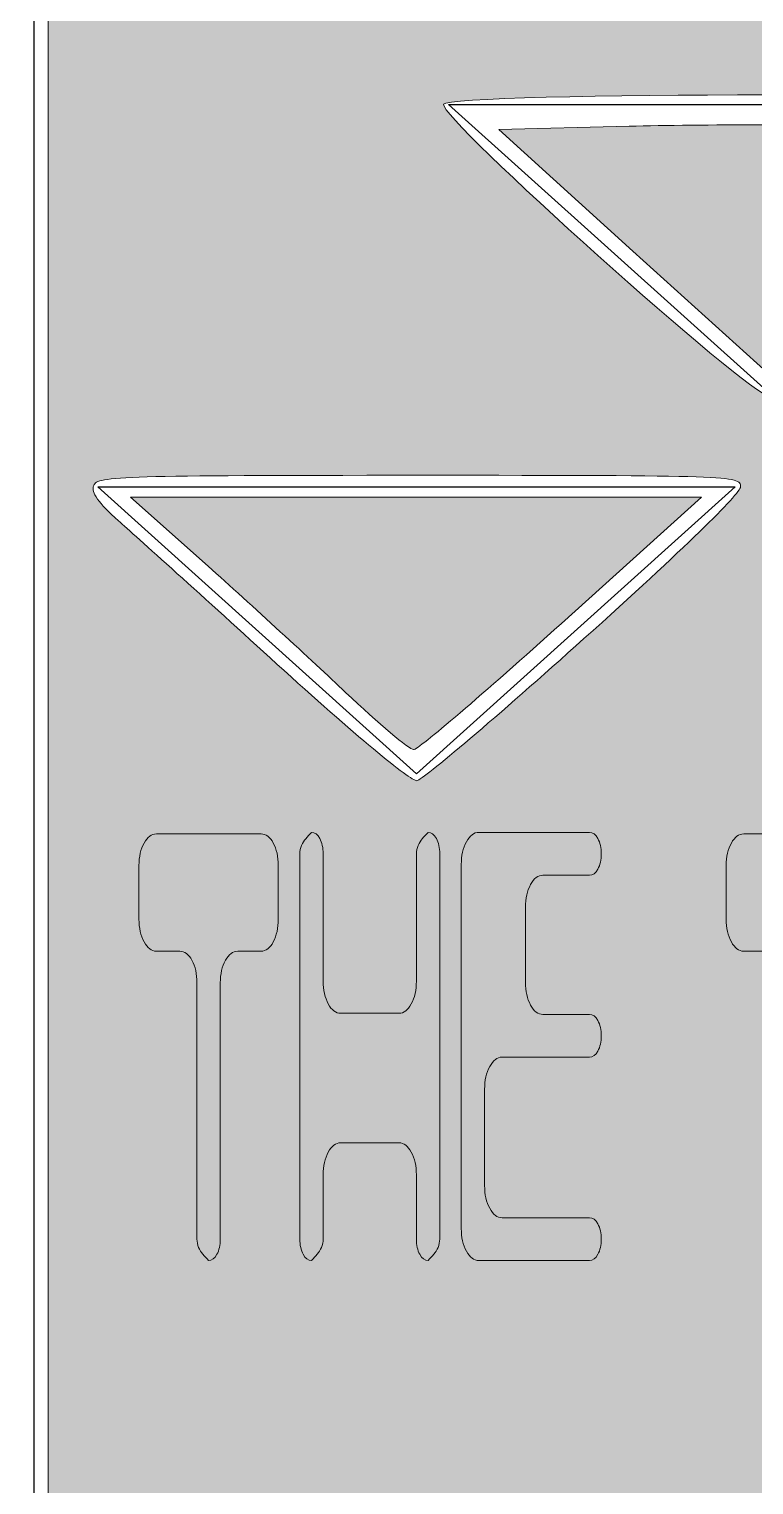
# Model space of a CAD drawing. Header units: millimetres. Extents: x 69 to 133, y 42 to 159.
# Drawn here: x 92.1 to 103.2, y 64.22 to 86.5 of the extents above; entities that cross this region are included whole.
import ezdxf

# ---------------------------------------------------------------- set-up
doc = ezdxf.new("R2010")
doc.units = ezdxf.units.MM
doc.header["$MEASUREMENT"] = 0
doc.layers.add('svg1962', color=7, linetype='Continuous')

# ---------------------------------------------------------------- blocks, each defined once
blk = doc.blocks.new('block 5')
at = {"layer": 'svg1962', "true_color": 0xffffff}
h = blk.add_hatch(color=7, dxfattribs=at)
h.dxf.hatch_style = 2
edge = h.paths.add_edge_path()
edge.add_spline(control_points=[(98.361, 67.856), (98.343, 67.815), (98.322, 67.781), (98.298, 67.754), (98.271, 67.721), (98.242, 67.688), (98.209, 67.655), (98.158, 67.655), (98.116, 67.687), (98.082, 67.75), (98.047, 67.812), (98.03, 67.89), (98.03, 67.983), (98.03, 67.983), (98.03, 68.966), (98.03, 68.966), (98.03, 69.102), (98.004, 69.218), (97.952, 69.314), (97.9, 69.409), (97.837, 69.457), (97.763, 69.457), (97.763, 69.457), (96.87, 69.457), (96.87, 69.457), (96.796, 69.457), (96.733, 69.409), (96.681, 69.314), (96.629, 69.218), (96.603, 69.102), (96.603, 68.966), (96.603, 68.966), (96.603, 67.983), (96.603, 67.983), (96.603, 67.939), (96.594, 67.897), (96.576, 67.856), (96.558, 67.815), (96.537, 67.781), (96.513, 67.754), (96.487, 67.721), (96.457, 67.688), (96.424, 67.655), (96.373, 67.655), (96.331, 67.687), (96.297, 67.75), (96.263, 67.812), (96.246, 67.89), (96.246, 67.983), (96.246, 67.983), (96.246, 73.88), (96.246, 73.88), (96.246, 73.924), (96.255, 73.967), (96.272, 74.007), (96.29, 74.048), (96.311, 74.082), (96.335, 74.11), (96.362, 74.142), (96.391, 74.175), (96.424, 74.208), (96.475, 74.208), (96.517, 74.177), (96.551, 74.114), (96.585, 74.051), (96.603, 73.973), (96.603, 73.88), (96.603, 73.88), (96.603, 71.931), (96.603, 71.931), (96.603, 71.794), (96.629, 71.678), (96.681, 71.583), (96.733, 71.487), (96.796, 71.439), (96.87, 71.439), (96.87, 71.439), (97.763, 71.439), (97.763, 71.439), (97.837, 71.439), (97.9, 71.487), (97.952, 71.583), (98.004, 71.678), (98.03, 71.794), (98.03, 71.931), (98.03, 71.931), (98.03, 73.88), (98.03, 73.88), (98.03, 73.924), (98.039, 73.967), (98.057, 74.007), (98.075, 74.048), (98.096, 74.082), (98.12, 74.11), (98.146, 74.142), (98.176, 74.175), (98.209, 74.208), (98.259, 74.208), (98.302, 74.177), (98.336, 74.114), (98.37, 74.051), (98.387, 73.973), (98.387, 73.88), (98.387, 73.88), (98.387, 67.983), (98.387, 67.983), (98.387, 67.939), (98.378, 67.897), (98.361, 67.856)], knot_values=[0, 0, 0, 0, 1, 1, 1, 2, 2, 2, 3, 3, 3, 4, 4, 4, 5, 5, 5, 6, 6, 6, 7, 7, 7, 8, 8, 8, 9, 9, 9, 10, 10, 10, 11, 11, 11, 12, 12, 12, 13, 13, 13, 14, 14, 14, 15, 15, 15, 16, 16, 16, 17, 17, 17, 18, 18, 18, 19, 19, 19, 20, 20, 20, 21, 21, 21, 22, 22, 22, 23, 23, 23, 24, 24, 24, 25, 25, 25, 26, 26, 26, 27, 27, 27, 28, 28, 28, 29, 29, 29, 30, 30, 30, 31, 31, 31, 32, 32, 32, 33, 33, 33, 34, 34, 34, 35, 35, 35, 36, 36, 36, 36], degree=3, periodic=1)
h = blk.add_hatch(color=7, dxfattribs=at)
h.dxf.hatch_style = 2
edge = h.paths.add_edge_path()
edge.add_spline(control_points=[(100.859, 67.983), (100.859, 67.89), (100.842, 67.812), (100.808, 67.75), (100.774, 67.687), (100.731, 67.655), (100.681, 67.655), (100.681, 67.655), (98.985, 67.655), (98.985, 67.655), (98.911, 67.655), (98.847, 67.703), (98.795, 67.798), (98.743, 67.894), (98.717, 68.01), (98.717, 68.146), (98.717, 68.146), (98.717, 73.716), (98.717, 73.716), (98.717, 73.853), (98.743, 73.969), (98.795, 74.064), (98.847, 74.16), (98.911, 74.208), (98.985, 74.208), (98.985, 74.208), (100.681, 74.208), (100.681, 74.208), (100.731, 74.208), (100.774, 74.177), (100.808, 74.114), (100.842, 74.051), (100.859, 73.973), (100.859, 73.88), (100.859, 73.787), (100.842, 73.71), (100.808, 73.647), (100.774, 73.584), (100.731, 73.552), (100.681, 73.552), (100.681, 73.552), (99.967, 73.552), (99.967, 73.552), (99.892, 73.552), (99.829, 73.505), (99.777, 73.409), (99.725, 73.314), (99.699, 73.198), (99.699, 73.061), (99.699, 73.061), (99.699, 71.915), (99.699, 71.915), (99.699, 71.778), (99.725, 71.662), (99.777, 71.566), (99.829, 71.471), (99.892, 71.423), (99.967, 71.423), (99.967, 71.423), (100.681, 71.423), (100.681, 71.423), (100.731, 71.423), (100.774, 71.392), (100.808, 71.329), (100.842, 71.266), (100.859, 71.188), (100.859, 71.095), (100.859, 71.002), (100.842, 70.925), (100.808, 70.862), (100.774, 70.799), (100.731, 70.768), (100.681, 70.768), (100.681, 70.768), (99.342, 70.768), (99.342, 70.768), (99.267, 70.768), (99.204, 70.72), (99.152, 70.624), (99.1, 70.529), (99.074, 70.413), (99.074, 70.276), (99.074, 70.276), (99.074, 68.802), (99.074, 68.802), (99.074, 68.665), (99.1, 68.55), (99.152, 68.454), (99.204, 68.358), (99.267, 68.31), (99.342, 68.31), (99.342, 68.31), (100.681, 68.31), (100.681, 68.31), (100.731, 68.31), (100.774, 68.279), (100.808, 68.216), (100.842, 68.153), (100.859, 68.075), (100.859, 67.983)], knot_values=[0, 0, 0, 0, 1, 1, 1, 2, 2, 2, 3, 3, 3, 4, 4, 4, 5, 5, 5, 6, 6, 6, 7, 7, 7, 8, 8, 8, 9, 9, 9, 10, 10, 10, 11, 11, 11, 12, 12, 12, 13, 13, 13, 14, 14, 14, 15, 15, 15, 16, 16, 16, 17, 17, 17, 18, 18, 18, 19, 19, 19, 20, 20, 20, 21, 21, 21, 22, 22, 22, 23, 23, 23, 24, 24, 24, 25, 25, 25, 26, 26, 26, 27, 27, 27, 28, 28, 28, 29, 29, 29, 30, 30, 30, 31, 31, 31, 32, 32, 32, 33, 33, 33, 33], degree=3, periodic=1)
h = blk.add_hatch(color=7, dxfattribs=at)
h.dxf.hatch_style = 2
edge = h.paths.add_edge_path()
edge.add_spline(control_points=[(95.84, 72.533), (95.789, 72.437), (95.727, 72.389), (95.652, 72.389), (95.652, 72.389), (95.295, 72.389), (95.295, 72.389), (95.221, 72.389), (95.158, 72.343), (95.106, 72.25), (95.054, 72.157), (95.028, 72.043), (95.028, 71.906), (95.028, 71.906), (95.028, 67.983), (95.028, 67.983), (95.028, 67.89), (95.01, 67.812), (94.976, 67.75), (94.942, 67.687), (94.9, 67.655), (94.849, 67.655), (94.816, 67.688), (94.787, 67.721), (94.76, 67.754), (94.736, 67.781), (94.715, 67.815), (94.697, 67.856), (94.679, 67.897), (94.671, 67.939), (94.671, 67.983), (94.671, 67.983), (94.671, 71.906), (94.671, 71.906), (94.671, 72.043), (94.645, 72.157), (94.595, 72.25), (94.544, 72.343), (94.482, 72.389), (94.407, 72.389), (94.407, 72.389), (94.05, 72.389), (94.05, 72.389), (93.976, 72.389), (93.913, 72.437), (93.861, 72.533), (93.809, 72.629), (93.783, 72.744), (93.783, 72.881), (93.783, 72.881), (93.783, 73.7), (93.783, 73.7), (93.783, 73.836), (93.809, 73.951), (93.861, 74.044), (93.913, 74.137), (93.976, 74.184), (94.05, 74.184), (94.05, 74.184), (95.652, 74.184), (95.652, 74.184), (95.727, 74.184), (95.789, 74.137), (95.84, 74.044), (95.89, 73.951), (95.915, 73.836), (95.915, 73.7), (95.915, 73.7), (95.915, 72.881), (95.915, 72.881), (95.915, 72.744), (95.89, 72.629), (95.84, 72.533)], knot_values=[0, 0, 0, 0, 1, 1, 1, 2, 2, 2, 3, 3, 3, 4, 4, 4, 5, 5, 5, 6, 6, 6, 7, 7, 7, 8, 8, 8, 9, 9, 9, 10, 10, 10, 11, 11, 11, 12, 12, 12, 13, 13, 13, 14, 14, 14, 15, 15, 15, 16, 16, 16, 17, 17, 17, 18, 18, 18, 19, 19, 19, 20, 20, 20, 21, 21, 21, 22, 22, 22, 23, 23, 23, 24, 24, 24, 24], degree=3, periodic=1)
h = blk.add_hatch(color=7, dxfattribs=at)
h.dxf.hatch_style = 2
edge = h.paths.add_edge_path()
edge.add_spline(control_points=[(104.83, 72.533), (104.779, 72.437), (104.717, 72.389), (104.643, 72.389), (104.643, 72.389), (104.286, 72.389), (104.286, 72.389), (104.211, 72.389), (104.148, 72.343), (104.096, 72.25), (104.044, 72.157), (104.018, 72.043), (104.018, 71.906), (104.018, 71.906), (104.018, 67.983), (104.018, 67.983), (104.018, 67.89), (104.001, 67.812), (103.967, 67.75), (103.932, 67.687), (103.89, 67.655), (103.839, 67.655), (103.807, 67.688), (103.777, 67.721), (103.75, 67.754), (103.726, 67.781), (103.706, 67.815), (103.688, 67.856), (103.67, 67.897), (103.661, 67.939), (103.661, 67.983), (103.661, 67.983), (103.661, 71.906), (103.661, 71.906), (103.661, 72.043), (103.636, 72.157), (103.585, 72.25), (103.534, 72.343), (103.472, 72.389), (103.398, 72.389), (103.398, 72.389), (103.041, 72.389), (103.041, 72.389), (102.966, 72.389), (102.903, 72.437), (102.851, 72.533), (102.799, 72.629), (102.773, 72.744), (102.773, 72.881), (102.773, 72.881), (102.773, 73.7), (102.773, 73.7), (102.773, 73.836), (102.799, 73.951), (102.851, 74.044), (102.903, 74.137), (102.966, 74.184), (103.041, 74.184), (103.041, 74.184), (104.643, 74.184), (104.643, 74.184), (104.717, 74.184), (104.779, 74.137), (104.83, 74.044), (104.88, 73.951), (104.906, 73.836), (104.906, 73.7), (104.906, 73.7), (104.906, 72.881), (104.906, 72.881), (104.906, 72.744), (104.88, 72.629), (104.83, 72.533)], knot_values=[0, 0, 0, 0, 1, 1, 1, 2, 2, 2, 3, 3, 3, 4, 4, 4, 5, 5, 5, 6, 6, 6, 7, 7, 7, 8, 8, 8, 9, 9, 9, 10, 10, 10, 11, 11, 11, 12, 12, 12, 13, 13, 13, 14, 14, 14, 15, 15, 15, 16, 16, 16, 17, 17, 17, 18, 18, 18, 19, 19, 19, 20, 20, 20, 21, 21, 21, 22, 22, 22, 23, 23, 23, 24, 24, 24, 24], degree=3, periodic=1)
at = {"layer": 'svg1962', "lineweight": 0}
for points, knots in [([(98.361, 67.856), (98.343, 67.815), (98.322, 67.781), (98.298, 67.754), (98.271, 67.721), (98.242, 67.688), (98.209, 67.655), (98.158, 67.655), (98.116, 67.687), (98.082, 67.75), (98.047, 67.812), (98.03, 67.89), (98.03, 67.983), (98.03, 67.983), (98.03, 68.966), (98.03, 68.966), (98.03, 69.102), (98.004, 69.218), (97.952, 69.314), (97.9, 69.409), (97.837, 69.457), (97.763, 69.457), (97.763, 69.457), (96.87, 69.457), (96.87, 69.457), (96.796, 69.457), (96.733, 69.409), (96.681, 69.314), (96.629, 69.218), (96.603, 69.102), (96.603, 68.966), (96.603, 68.966), (96.603, 67.983), (96.603, 67.983), (96.603, 67.939), (96.594, 67.897), (96.576, 67.856), (96.558, 67.815), (96.537, 67.781), (96.513, 67.754), (96.487, 67.721), (96.457, 67.688), (96.424, 67.655), (96.373, 67.655), (96.331, 67.687), (96.297, 67.75), (96.263, 67.812), (96.246, 67.89), (96.246, 67.983), (96.246, 67.983), (96.246, 73.88), (96.246, 73.88), (96.246, 73.924), (96.255, 73.967), (96.272, 74.007), (96.29, 74.048), (96.311, 74.082), (96.335, 74.11), (96.362, 74.142), (96.391, 74.175), (96.424, 74.208), (96.475, 74.208), (96.517, 74.177), (96.551, 74.114), (96.585, 74.051), (96.603, 73.973), (96.603, 73.88), (96.603, 73.88), (96.603, 71.931), (96.603, 71.931), (96.603, 71.794), (96.629, 71.678), (96.681, 71.583), (96.733, 71.487), (96.796, 71.439), (96.87, 71.439), (96.87, 71.439), (97.763, 71.439), (97.763, 71.439), (97.837, 71.439), (97.9, 71.487), (97.952, 71.583), (98.004, 71.678), (98.03, 71.794), (98.03, 71.931), (98.03, 71.931), (98.03, 73.88), (98.03, 73.88), (98.03, 73.924), (98.039, 73.967), (98.057, 74.007), (98.075, 74.048), (98.096, 74.082), (98.12, 74.11), (98.146, 74.142), (98.176, 74.175), (98.209, 74.208), (98.259, 74.208), (98.302, 74.177), (98.336, 74.114), (98.37, 74.051), (98.387, 73.973), (98.387, 73.88), (98.387, 73.88), (98.387, 67.983), (98.387, 67.983), (98.387, 67.939), (98.378, 67.897), (98.361, 67.856)], [0, 0, 0, 0, 1, 1, 1, 2, 2, 2, 3, 3, 3, 4, 4, 4, 5, 5, 5, 6, 6, 6, 7, 7, 7, 8, 8, 8, 9, 9, 9, 10, 10, 10, 11, 11, 11, 12, 12, 12, 13, 13, 13, 14, 14, 14, 15, 15, 15, 16, 16, 16, 17, 17, 17, 18, 18, 18, 19, 19, 19, 20, 20, 20, 21, 21, 21, 22, 22, 22, 23, 23, 23, 24, 24, 24, 25, 25, 25, 26, 26, 26, 27, 27, 27, 28, 28, 28, 29, 29, 29, 30, 30, 30, 31, 31, 31, 32, 32, 32, 33, 33, 33, 34, 34, 34, 35, 35, 35, 36, 36, 36, 36]), ([(100.859, 67.983), (100.859, 67.89), (100.842, 67.812), (100.808, 67.75), (100.774, 67.687), (100.731, 67.655), (100.681, 67.655), (100.681, 67.655), (98.985, 67.655), (98.985, 67.655), (98.911, 67.655), (98.847, 67.703), (98.795, 67.798), (98.743, 67.894), (98.717, 68.01), (98.717, 68.146), (98.717, 68.146), (98.717, 73.716), (98.717, 73.716), (98.717, 73.853), (98.743, 73.969), (98.795, 74.064), (98.847, 74.16), (98.911, 74.208), (98.985, 74.208), (98.985, 74.208), (100.681, 74.208), (100.681, 74.208), (100.731, 74.208), (100.774, 74.177), (100.808, 74.114), (100.842, 74.051), (100.859, 73.973), (100.859, 73.88), (100.859, 73.787), (100.842, 73.71), (100.808, 73.647), (100.774, 73.584), (100.731, 73.552), (100.681, 73.552), (100.681, 73.552), (99.967, 73.552), (99.967, 73.552), (99.892, 73.552), (99.829, 73.505), (99.777, 73.409), (99.725, 73.314), (99.699, 73.198), (99.699, 73.061), (99.699, 73.061), (99.699, 71.915), (99.699, 71.915), (99.699, 71.778), (99.725, 71.662), (99.777, 71.566), (99.829, 71.471), (99.892, 71.423), (99.967, 71.423), (99.967, 71.423), (100.681, 71.423), (100.681, 71.423), (100.731, 71.423), (100.774, 71.392), (100.808, 71.329), (100.842, 71.266), (100.859, 71.188), (100.859, 71.095), (100.859, 71.002), (100.842, 70.925), (100.808, 70.862), (100.774, 70.799), (100.731, 70.768), (100.681, 70.768), (100.681, 70.768), (99.342, 70.768), (99.342, 70.768), (99.267, 70.768), (99.204, 70.72), (99.152, 70.624), (99.1, 70.529), (99.074, 70.413), (99.074, 70.276), (99.074, 70.276), (99.074, 68.802), (99.074, 68.802), (99.074, 68.665), (99.1, 68.55), (99.152, 68.454), (99.204, 68.358), (99.267, 68.31), (99.342, 68.31), (99.342, 68.31), (100.681, 68.31), (100.681, 68.31), (100.731, 68.31), (100.774, 68.279), (100.808, 68.216), (100.842, 68.153), (100.859, 68.075), (100.859, 67.983)], [0, 0, 0, 0, 1, 1, 1, 2, 2, 2, 3, 3, 3, 4, 4, 4, 5, 5, 5, 6, 6, 6, 7, 7, 7, 8, 8, 8, 9, 9, 9, 10, 10, 10, 11, 11, 11, 12, 12, 12, 13, 13, 13, 14, 14, 14, 15, 15, 15, 16, 16, 16, 17, 17, 17, 18, 18, 18, 19, 19, 19, 20, 20, 20, 21, 21, 21, 22, 22, 22, 23, 23, 23, 24, 24, 24, 25, 25, 25, 26, 26, 26, 27, 27, 27, 28, 28, 28, 29, 29, 29, 30, 30, 30, 31, 31, 31, 32, 32, 32, 33, 33, 33, 33]), ([(95.84, 72.533), (95.789, 72.437), (95.727, 72.389), (95.652, 72.389), (95.652, 72.389), (95.295, 72.389), (95.295, 72.389), (95.221, 72.389), (95.158, 72.343), (95.106, 72.25), (95.054, 72.157), (95.028, 72.043), (95.028, 71.906), (95.028, 71.906), (95.028, 67.983), (95.028, 67.983), (95.028, 67.89), (95.01, 67.812), (94.976, 67.75), (94.942, 67.687), (94.9, 67.655), (94.849, 67.655), (94.816, 67.688), (94.787, 67.721), (94.76, 67.754), (94.736, 67.781), (94.715, 67.815), (94.697, 67.856), (94.679, 67.897), (94.671, 67.939), (94.671, 67.983), (94.671, 67.983), (94.671, 71.906), (94.671, 71.906), (94.671, 72.043), (94.645, 72.157), (94.595, 72.25), (94.544, 72.343), (94.482, 72.389), (94.407, 72.389), (94.407, 72.389), (94.05, 72.389), (94.05, 72.389), (93.976, 72.389), (93.913, 72.437), (93.861, 72.533), (93.809, 72.629), (93.783, 72.744), (93.783, 72.881), (93.783, 72.881), (93.783, 73.7), (93.783, 73.7), (93.783, 73.836), (93.809, 73.951), (93.861, 74.044), (93.913, 74.137), (93.976, 74.184), (94.05, 74.184), (94.05, 74.184), (95.652, 74.184), (95.652, 74.184), (95.727, 74.184), (95.789, 74.137), (95.84, 74.044), (95.89, 73.951), (95.915, 73.836), (95.915, 73.7), (95.915, 73.7), (95.915, 72.881), (95.915, 72.881), (95.915, 72.744), (95.89, 72.629), (95.84, 72.533)], [0, 0, 0, 0, 1, 1, 1, 2, 2, 2, 3, 3, 3, 4, 4, 4, 5, 5, 5, 6, 6, 6, 7, 7, 7, 8, 8, 8, 9, 9, 9, 10, 10, 10, 11, 11, 11, 12, 12, 12, 13, 13, 13, 14, 14, 14, 15, 15, 15, 16, 16, 16, 17, 17, 17, 18, 18, 18, 19, 19, 19, 20, 20, 20, 21, 21, 21, 22, 22, 22, 23, 23, 23, 24, 24, 24, 24]), ([(104.83, 72.533), (104.779, 72.437), (104.717, 72.389), (104.643, 72.389), (104.643, 72.389), (104.286, 72.389), (104.286, 72.389), (104.211, 72.389), (104.148, 72.343), (104.096, 72.25), (104.044, 72.157), (104.018, 72.043), (104.018, 71.906), (104.018, 71.906), (104.018, 67.983), (104.018, 67.983), (104.018, 67.89), (104.001, 67.812), (103.967, 67.75), (103.932, 67.687), (103.89, 67.655), (103.839, 67.655), (103.807, 67.688), (103.777, 67.721), (103.75, 67.754), (103.726, 67.781), (103.706, 67.815), (103.688, 67.856), (103.67, 67.897), (103.661, 67.939), (103.661, 67.983), (103.661, 67.983), (103.661, 71.906), (103.661, 71.906), (103.661, 72.043), (103.636, 72.157), (103.585, 72.25), (103.534, 72.343), (103.472, 72.389), (103.398, 72.389), (103.398, 72.389), (103.041, 72.389), (103.041, 72.389), (102.966, 72.389), (102.903, 72.437), (102.851, 72.533), (102.799, 72.629), (102.773, 72.744), (102.773, 72.881), (102.773, 72.881), (102.773, 73.7), (102.773, 73.7), (102.773, 73.836), (102.799, 73.951), (102.851, 74.044), (102.903, 74.137), (102.966, 74.184), (103.041, 74.184), (103.041, 74.184), (104.643, 74.184), (104.643, 74.184), (104.717, 74.184), (104.779, 74.137), (104.83, 74.044), (104.88, 73.951), (104.906, 73.836), (104.906, 73.7), (104.906, 73.7), (104.906, 72.881), (104.906, 72.881), (104.906, 72.744), (104.88, 72.629), (104.83, 72.533)], [0, 0, 0, 0, 1, 1, 1, 2, 2, 2, 3, 3, 3, 4, 4, 4, 5, 5, 5, 6, 6, 6, 7, 7, 7, 8, 8, 8, 9, 9, 9, 10, 10, 10, 11, 11, 11, 12, 12, 12, 13, 13, 13, 14, 14, 14, 15, 15, 15, 16, 16, 16, 17, 17, 17, 18, 18, 18, 19, 19, 19, 20, 20, 20, 21, 21, 21, 22, 22, 22, 23, 23, 23, 24, 24, 24, 24])]:
    blk.add_open_spline(points, degree=3, knots=knots, dxfattribs=at)
blk = doc.blocks.new('block 6')
at = {"layer": 'svg1962', "color": 178, "lineweight": 5, "true_color": 0x000000}
for points, knots in [([(98.361, 67.856), (98.343, 67.815), (98.322, 67.781), (98.298, 67.754), (98.271, 67.721), (98.242, 67.688), (98.209, 67.655), (98.158, 67.655), (98.116, 67.687), (98.082, 67.75), (98.047, 67.812), (98.03, 67.89), (98.03, 67.983), (98.03, 67.983), (98.03, 68.966), (98.03, 68.966), (98.03, 69.102), (98.004, 69.218), (97.952, 69.314), (97.9, 69.409), (97.837, 69.457), (97.763, 69.457), (97.763, 69.457), (96.87, 69.457), (96.87, 69.457), (96.796, 69.457), (96.733, 69.409), (96.681, 69.314), (96.629, 69.218), (96.603, 69.102), (96.603, 68.966), (96.603, 68.966), (96.603, 67.983), (96.603, 67.983), (96.603, 67.939), (96.594, 67.897), (96.576, 67.856), (96.558, 67.815), (96.537, 67.781), (96.513, 67.754), (96.487, 67.721), (96.457, 67.688), (96.424, 67.655), (96.373, 67.655), (96.331, 67.687), (96.297, 67.75), (96.263, 67.812), (96.246, 67.89), (96.246, 67.983), (96.246, 67.983), (96.246, 73.88), (96.246, 73.88), (96.246, 73.924), (96.255, 73.967), (96.272, 74.007), (96.29, 74.048), (96.311, 74.082), (96.335, 74.11), (96.362, 74.142), (96.391, 74.175), (96.424, 74.208), (96.475, 74.208), (96.517, 74.177), (96.551, 74.114), (96.585, 74.051), (96.603, 73.973), (96.603, 73.88), (96.603, 73.88), (96.603, 71.931), (96.603, 71.931), (96.603, 71.794), (96.629, 71.678), (96.681, 71.583), (96.733, 71.487), (96.796, 71.439), (96.87, 71.439), (96.87, 71.439), (97.763, 71.439), (97.763, 71.439), (97.837, 71.439), (97.9, 71.487), (97.952, 71.583), (98.004, 71.678), (98.03, 71.794), (98.03, 71.931), (98.03, 71.931), (98.03, 73.88), (98.03, 73.88), (98.03, 73.924), (98.039, 73.967), (98.057, 74.007), (98.075, 74.048), (98.096, 74.082), (98.12, 74.11), (98.146, 74.142), (98.176, 74.175), (98.209, 74.208), (98.259, 74.208), (98.302, 74.177), (98.336, 74.114), (98.37, 74.051), (98.387, 73.973), (98.387, 73.88), (98.387, 73.88), (98.387, 67.983), (98.387, 67.983), (98.387, 67.939), (98.378, 67.897), (98.361, 67.856)], [0, 0, 0, 0, 1, 1, 1, 2, 2, 2, 3, 3, 3, 4, 4, 4, 5, 5, 5, 6, 6, 6, 7, 7, 7, 8, 8, 8, 9, 9, 9, 10, 10, 10, 11, 11, 11, 12, 12, 12, 13, 13, 13, 14, 14, 14, 15, 15, 15, 16, 16, 16, 17, 17, 17, 18, 18, 18, 19, 19, 19, 20, 20, 20, 21, 21, 21, 22, 22, 22, 23, 23, 23, 24, 24, 24, 25, 25, 25, 26, 26, 26, 27, 27, 27, 28, 28, 28, 29, 29, 29, 30, 30, 30, 31, 31, 31, 32, 32, 32, 33, 33, 33, 34, 34, 34, 35, 35, 35, 36, 36, 36, 36]), ([(100.859, 67.983), (100.859, 67.89), (100.842, 67.812), (100.808, 67.75), (100.774, 67.687), (100.731, 67.655), (100.681, 67.655), (100.681, 67.655), (98.985, 67.655), (98.985, 67.655), (98.911, 67.655), (98.847, 67.703), (98.795, 67.798), (98.743, 67.894), (98.717, 68.01), (98.717, 68.146), (98.717, 68.146), (98.717, 73.716), (98.717, 73.716), (98.717, 73.853), (98.743, 73.969), (98.795, 74.064), (98.847, 74.16), (98.911, 74.208), (98.985, 74.208), (98.985, 74.208), (100.681, 74.208), (100.681, 74.208), (100.731, 74.208), (100.774, 74.177), (100.808, 74.114), (100.842, 74.051), (100.859, 73.973), (100.859, 73.88), (100.859, 73.787), (100.842, 73.71), (100.808, 73.647), (100.774, 73.584), (100.731, 73.552), (100.681, 73.552), (100.681, 73.552), (99.967, 73.552), (99.967, 73.552), (99.892, 73.552), (99.829, 73.505), (99.777, 73.409), (99.725, 73.314), (99.699, 73.198), (99.699, 73.061), (99.699, 73.061), (99.699, 71.915), (99.699, 71.915), (99.699, 71.778), (99.725, 71.662), (99.777, 71.566), (99.829, 71.471), (99.892, 71.423), (99.967, 71.423), (99.967, 71.423), (100.681, 71.423), (100.681, 71.423), (100.731, 71.423), (100.774, 71.392), (100.808, 71.329), (100.842, 71.266), (100.859, 71.188), (100.859, 71.095), (100.859, 71.002), (100.842, 70.925), (100.808, 70.862), (100.774, 70.799), (100.731, 70.768), (100.681, 70.768), (100.681, 70.768), (99.342, 70.768), (99.342, 70.768), (99.267, 70.768), (99.204, 70.72), (99.152, 70.624), (99.1, 70.529), (99.074, 70.413), (99.074, 70.276), (99.074, 70.276), (99.074, 68.802), (99.074, 68.802), (99.074, 68.665), (99.1, 68.55), (99.152, 68.454), (99.204, 68.358), (99.267, 68.31), (99.342, 68.31), (99.342, 68.31), (100.681, 68.31), (100.681, 68.31), (100.731, 68.31), (100.774, 68.279), (100.808, 68.216), (100.842, 68.153), (100.859, 68.075), (100.859, 67.983)], [0, 0, 0, 0, 1, 1, 1, 2, 2, 2, 3, 3, 3, 4, 4, 4, 5, 5, 5, 6, 6, 6, 7, 7, 7, 8, 8, 8, 9, 9, 9, 10, 10, 10, 11, 11, 11, 12, 12, 12, 13, 13, 13, 14, 14, 14, 15, 15, 15, 16, 16, 16, 17, 17, 17, 18, 18, 18, 19, 19, 19, 20, 20, 20, 21, 21, 21, 22, 22, 22, 23, 23, 23, 24, 24, 24, 25, 25, 25, 26, 26, 26, 27, 27, 27, 28, 28, 28, 29, 29, 29, 30, 30, 30, 31, 31, 31, 32, 32, 32, 33, 33, 33, 33]), ([(95.84, 72.533), (95.789, 72.437), (95.727, 72.389), (95.652, 72.389), (95.652, 72.389), (95.295, 72.389), (95.295, 72.389), (95.221, 72.389), (95.158, 72.343), (95.106, 72.25), (95.054, 72.157), (95.028, 72.043), (95.028, 71.906), (95.028, 71.906), (95.028, 67.983), (95.028, 67.983), (95.028, 67.89), (95.01, 67.812), (94.976, 67.75), (94.942, 67.687), (94.9, 67.655), (94.849, 67.655), (94.816, 67.688), (94.787, 67.721), (94.76, 67.754), (94.736, 67.781), (94.715, 67.815), (94.697, 67.856), (94.679, 67.897), (94.671, 67.939), (94.671, 67.983), (94.671, 67.983), (94.671, 71.906), (94.671, 71.906), (94.671, 72.043), (94.645, 72.157), (94.595, 72.25), (94.544, 72.343), (94.482, 72.389), (94.407, 72.389), (94.407, 72.389), (94.05, 72.389), (94.05, 72.389), (93.976, 72.389), (93.913, 72.437), (93.861, 72.533), (93.809, 72.629), (93.783, 72.744), (93.783, 72.881), (93.783, 72.881), (93.783, 73.7), (93.783, 73.7), (93.783, 73.836), (93.809, 73.951), (93.861, 74.044), (93.913, 74.137), (93.976, 74.184), (94.05, 74.184), (94.05, 74.184), (95.652, 74.184), (95.652, 74.184), (95.727, 74.184), (95.789, 74.137), (95.84, 74.044), (95.89, 73.951), (95.915, 73.836), (95.915, 73.7), (95.915, 73.7), (95.915, 72.881), (95.915, 72.881), (95.915, 72.744), (95.89, 72.629), (95.84, 72.533)], [0, 0, 0, 0, 1, 1, 1, 2, 2, 2, 3, 3, 3, 4, 4, 4, 5, 5, 5, 6, 6, 6, 7, 7, 7, 8, 8, 8, 9, 9, 9, 10, 10, 10, 11, 11, 11, 12, 12, 12, 13, 13, 13, 14, 14, 14, 15, 15, 15, 16, 16, 16, 17, 17, 17, 18, 18, 18, 19, 19, 19, 20, 20, 20, 21, 21, 21, 22, 22, 22, 23, 23, 23, 24, 24, 24, 24]), ([(104.83, 72.533), (104.779, 72.437), (104.717, 72.389), (104.643, 72.389), (104.643, 72.389), (104.286, 72.389), (104.286, 72.389), (104.211, 72.389), (104.148, 72.343), (104.096, 72.25), (104.044, 72.157), (104.018, 72.043), (104.018, 71.906), (104.018, 71.906), (104.018, 67.983), (104.018, 67.983), (104.018, 67.89), (104.001, 67.812), (103.967, 67.75), (103.932, 67.687), (103.89, 67.655), (103.839, 67.655), (103.807, 67.688), (103.777, 67.721), (103.75, 67.754), (103.726, 67.781), (103.706, 67.815), (103.688, 67.856), (103.67, 67.897), (103.661, 67.939), (103.661, 67.983), (103.661, 67.983), (103.661, 71.906), (103.661, 71.906), (103.661, 72.043), (103.636, 72.157), (103.585, 72.25), (103.534, 72.343), (103.472, 72.389), (103.398, 72.389), (103.398, 72.389), (103.041, 72.389), (103.041, 72.389), (102.966, 72.389), (102.903, 72.437), (102.851, 72.533), (102.799, 72.629), (102.773, 72.744), (102.773, 72.881), (102.773, 72.881), (102.773, 73.7), (102.773, 73.7), (102.773, 73.836), (102.799, 73.951), (102.851, 74.044), (102.903, 74.137), (102.966, 74.184), (103.041, 74.184), (103.041, 74.184), (104.643, 74.184), (104.643, 74.184), (104.717, 74.184), (104.779, 74.137), (104.83, 74.044), (104.88, 73.951), (104.906, 73.836), (104.906, 73.7), (104.906, 73.7), (104.906, 72.881), (104.906, 72.881), (104.906, 72.744), (104.88, 72.629), (104.83, 72.533)], [0, 0, 0, 0, 1, 1, 1, 2, 2, 2, 3, 3, 3, 4, 4, 4, 5, 5, 5, 6, 6, 6, 7, 7, 7, 8, 8, 8, 9, 9, 9, 10, 10, 10, 11, 11, 11, 12, 12, 12, 13, 13, 13, 14, 14, 14, 15, 15, 15, 16, 16, 16, 17, 17, 17, 18, 18, 18, 19, 19, 19, 20, 20, 20, 21, 21, 21, 22, 22, 22, 23, 23, 23, 24, 24, 24, 24])]:
    blk.add_open_spline(points, degree=3, knots=knots, dxfattribs=at)
blk = doc.blocks.new('block 4')
at = {"layer": 'svg1962'}
for name in ['block 5', 'block 6']:
    blk.add_blockref(name, (0, 0), dxfattribs=at)
blk = doc.blocks.new('block 3')
at = {"layer": 'svg1962', "true_color": 0x1a1a1a}
h = blk.add_hatch(color=179, dxfattribs=at)
h.dxf.hatch_style = 2
edge = h.paths.add_edge_path()
edge.add_spline(control_points=[(87.511, 72.092), (87.511, 72.092), (87.516, 99.632), (87.516, 99.632), (87.516, 99.632), (88.52, 97.65), (88.52, 97.65), (88.52, 97.65), (89.524, 95.668), (89.524, 95.668), (89.524, 95.668), (89.529, 71.17), (89.529, 71.17), (89.529, 71.17), (89.534, 46.673), (89.534, 46.673), (89.534, 46.673), (109.215, 46.673), (109.215, 46.673), (109.215, 46.673), (128.896, 46.673), (128.896, 46.673), (128.896, 46.673), (128.896, 71.102), (128.896, 71.102), (128.896, 71.102), (128.896, 95.532), (128.896, 95.532), (128.896, 95.532), (129.532, 96.799), (129.532, 96.799), (129.882, 97.495), (130.359, 98.418), (130.591, 98.849), (130.591, 98.849), (131.013, 99.632), (131.013, 99.632), (131.013, 99.632), (131.015, 72.092), (131.015, 72.092), (131.015, 72.092), (131.017, 44.552), (131.017, 44.552), (131.017, 44.552), (109.261, 44.552), (109.261, 44.552), (109.261, 44.552), (87.506, 44.552), (87.506, 44.552), (87.506, 44.552), (87.511, 72.092), (87.511, 72.092)], knot_values=[0, 0, 0, 0, 1, 1, 1, 2, 2, 2, 3, 3, 3, 4, 4, 4, 5, 5, 5, 6, 6, 6, 7, 7, 7, 8, 8, 8, 9, 9, 9, 10, 10, 10, 11, 11, 11, 12, 12, 12, 13, 13, 13, 14, 14, 14, 15, 15, 15, 16, 16, 16, 17, 17, 17, 17], degree=3, periodic=1)
h = blk.add_hatch(color=179, dxfattribs=at)
h.dxf.hatch_style = 2
h.paths.add_polyline_path([(92.392, 69.949), (92.392, 92.949), (109.261, 92.949), (126.131, 92.949), (126.131, 69.949), (126.131, 46.949), (109.261, 46.949), (92.392, 46.949)])
edge = h.paths.add_edge_path()
edge.add_spline(control_points=[(106.49, 49.892), (107.811, 51.079), (108.892, 52.075), (108.891, 52.104), (108.884, 52.381), (108.724, 52.389), (103.862, 52.366), (99.059, 52.342), (98.982, 52.339), (98.964, 52.157), (98.94, 51.911), (103.666, 47.662), (103.917, 47.704), (104.011, 47.72), (105.168, 48.704), (106.49, 49.892)], knot_values=[0, 0, 0, 0, 1, 1, 1, 2, 2, 2, 3, 3, 3, 4, 4, 4, 5, 5, 5, 5], degree=3, periodic=1)
edge = h.paths.add_edge_path()
edge.add_spline(control_points=[(118.197, 49.892), (119.518, 51.079), (120.599, 52.075), (120.598, 52.104), (120.59, 52.381), (120.431, 52.389), (115.57, 52.366), (110.766, 52.342), (110.69, 52.339), (110.672, 52.157), (110.647, 51.911), (115.373, 47.662), (115.625, 47.704), (115.718, 47.72), (116.875, 48.704), (118.197, 49.892)], knot_values=[0, 0, 0, 0, 1, 1, 1, 2, 2, 2, 3, 3, 3, 4, 4, 4, 5, 5, 5, 5], degree=3, periodic=1)
edge = h.paths.add_edge_path()
edge.add_spline(control_points=[(101.095, 55.724), (102.769, 57.231), (103.522, 57.966), (103.486, 58.059), (103.441, 58.177), (102.772, 58.196), (98.522, 58.196), (94.272, 58.196), (93.603, 58.177), (93.557, 58.059), (93.499, 57.906), (98.295, 53.525), (98.522, 53.525), (98.594, 53.525), (99.752, 54.514), (101.095, 55.724), (101.095, 55.724), (101.095, 55.724), (101.095, 55.724)], knot_values=[0, 0, 0, 0, 1, 1, 1, 2, 2, 2, 3, 3, 3, 4, 4, 4, 5, 5, 5, 6, 6, 6, 6], degree=3, periodic=1)
edge = h.paths.add_edge_path()
edge.add_spline(control_points=[(112.295, 55.708), (113.727, 56.994), (114.7, 57.934), (114.7, 58.032), (114.7, 58.187), (114.431, 58.195), (109.768, 58.195), (106.551, 58.195), (104.832, 58.163), (104.823, 58.103), (104.815, 58.053), (104.805, 57.978), (104.8, 57.937), (104.783, 57.806), (109.615, 53.508), (109.755, 53.529), (109.83, 53.54), (110.973, 54.521), (112.296, 55.708), (112.296, 55.708), (112.295, 55.708), (112.295, 55.708)], knot_values=[0, 0, 0, 0, 1, 1, 1, 2, 2, 2, 3, 3, 3, 4, 4, 4, 5, 5, 5, 6, 6, 6, 7, 7, 7, 7], degree=3, periodic=1)
edge = h.paths.add_edge_path()
edge.add_spline(control_points=[(123.389, 55.582), (124.669, 56.73), (125.769, 57.719), (125.835, 57.778), (125.9, 57.838), (125.926, 57.956), (125.894, 58.042), (125.838, 58.185), (125.458, 58.195), (120.935, 58.173), (116.425, 58.151), (116.037, 58.137), (116.037, 57.995), (116.037, 57.828), (120.754, 53.508), (120.946, 53.499), (121.01, 53.496), (122.109, 54.434), (123.389, 55.582), (123.389, 55.582), (123.389, 55.582), (123.389, 55.582)], knot_values=[0, 0, 0, 0, 1, 1, 1, 2, 2, 2, 3, 3, 3, 4, 4, 4, 5, 5, 5, 6, 6, 6, 7, 7, 7, 7], degree=3, periodic=1)
edge = h.paths.add_edge_path()
edge.add_spline(control_points=[(100.595, 77.174), (102.109, 78.535), (102.993, 79.393), (102.993, 79.502), (102.993, 79.668), (102.819, 79.674), (98.071, 79.674), (93.554, 79.674), (93.144, 79.662), (93.09, 79.52), (93.048, 79.411), (93.159, 79.253), (93.471, 78.977), (93.714, 78.764), (94.804, 77.777), (95.895, 76.785), (97.071, 75.714), (97.942, 74.989), (98.037, 75), (98.125, 75.01), (99.276, 75.989), (100.595, 77.174), (100.595, 77.174), (100.595, 77.174), (100.595, 77.174)], knot_values=[0, 0, 0, 0, 1, 1, 1, 2, 2, 2, 3, 3, 3, 4, 4, 4, 5, 5, 5, 6, 6, 6, 7, 7, 7, 8, 8, 8, 8], degree=3, periodic=1)
edge = h.paths.add_edge_path()
edge.add_spline(control_points=[(111.643, 77.015), (112.893, 78.138), (113.991, 79.126), (114.081, 79.21), (114.18, 79.303), (114.222, 79.426), (114.187, 79.519), (114.132, 79.662), (113.737, 79.674), (109.261, 79.674), (104.792, 79.674), (104.39, 79.662), (104.336, 79.52), (104.264, 79.333), (104.025, 79.571), (106.818, 77.055), (108.086, 75.913), (109.178, 74.977), (109.246, 74.976), (109.314, 74.974), (110.392, 75.892), (111.643, 77.015), (111.643, 77.015), (111.643, 77.015), (111.643, 77.015)], knot_values=[0, 0, 0, 0, 1, 1, 1, 2, 2, 2, 3, 3, 3, 4, 4, 4, 5, 5, 5, 6, 6, 6, 7, 7, 7, 8, 8, 8, 8], degree=3, periodic=1)
edge = h.paths.add_edge_path()
edge.add_spline(control_points=[(123.063, 77.198), (124.37, 78.378), (125.435, 79.376), (125.43, 79.416), (125.425, 79.457), (125.415, 79.531), (125.407, 79.582), (125.398, 79.642), (123.682, 79.674), (120.471, 79.674), (116.178, 79.674), (115.543, 79.657), (115.496, 79.536), (115.421, 79.339), (120.269, 74.973), (120.512, 75.02), (120.608, 75.038), (121.756, 76.019), (123.063, 77.198), (123.063, 77.198), (123.063, 77.198), (123.063, 77.198)], knot_values=[0, 0, 0, 0, 1, 1, 1, 2, 2, 2, 3, 3, 3, 4, 4, 4, 5, 5, 5, 6, 6, 6, 7, 7, 7, 7], degree=3, periodic=1)
edge = h.paths.add_edge_path()
edge.add_spline(control_points=[(106.016, 83.075), (107.52, 84.427), (108.398, 85.279), (108.368, 85.357), (108.295, 85.546), (98.519, 85.542), (98.446, 85.353), (98.371, 85.158), (103.163, 80.862), (103.42, 80.894), (103.528, 80.908), (104.696, 81.889), (106.016, 83.076), (106.016, 83.076), (106.016, 83.075), (106.016, 83.075)], knot_values=[0, 0, 0, 0, 1, 1, 1, 2, 2, 2, 3, 3, 3, 4, 4, 4, 5, 5, 5, 5], degree=3, periodic=1)
edge = h.paths.add_edge_path()
edge.add_spline(control_points=[(117.723, 83.075), (119.227, 84.427), (120.105, 85.279), (120.075, 85.357), (120.002, 85.548), (110.226, 85.542), (110.152, 85.351), (110.077, 85.154), (114.867, 80.863), (115.127, 80.895), (115.235, 80.908), (116.404, 81.889), (117.723, 83.076), (117.723, 83.076), (117.723, 83.075), (117.723, 83.075)], knot_values=[0, 0, 0, 0, 1, 1, 1, 2, 2, 2, 3, 3, 3, 4, 4, 4, 5, 5, 5, 5], degree=3, periodic=1)
edge = h.paths.add_edge_path()
edge.add_spline(control_points=[(100.595, 88.881), (102.109, 90.242), (102.993, 91.1), (102.993, 91.209), (102.993, 91.376), (102.819, 91.382), (98.071, 91.382), (93.554, 91.382), (93.144, 91.369), (93.09, 91.227), (93.048, 91.118), (93.159, 90.96), (93.471, 90.685), (93.714, 90.471), (94.804, 89.485), (95.895, 88.493), (97.071, 87.422), (97.942, 86.696), (98.037, 86.708), (98.125, 86.718), (99.276, 87.696), (100.595, 88.881), (100.595, 88.881), (100.595, 88.881), (100.595, 88.881)], knot_values=[0, 0, 0, 0, 1, 1, 1, 2, 2, 2, 3, 3, 3, 4, 4, 4, 5, 5, 5, 6, 6, 6, 7, 7, 7, 8, 8, 8, 8], degree=3, periodic=1)
edge = h.paths.add_edge_path()
edge.add_spline(control_points=[(111.534, 88.622), (112.692, 89.664), (113.777, 90.639), (113.945, 90.788), (114.16, 90.979), (114.233, 91.107), (114.189, 91.22), (114.131, 91.371), (113.809, 91.382), (109.261, 91.382), (104.792, 91.382), (104.39, 91.369), (104.336, 91.227), (104.264, 91.041), (104.024, 91.28), (106.818, 88.76), (108.155, 87.554), (109.187, 86.691), (109.275, 86.704), (109.359, 86.716), (110.375, 87.579), (111.534, 88.622), (111.534, 88.622), (111.534, 88.622), (111.534, 88.622)], knot_values=[0, 0, 0, 0, 1, 1, 1, 2, 2, 2, 3, 3, 3, 4, 4, 4, 5, 5, 5, 6, 6, 6, 7, 7, 7, 8, 8, 8, 8], degree=3, periodic=1)
edge = h.paths.add_edge_path()
edge.add_spline(control_points=[(123.063, 88.906), (124.37, 90.085), (125.435, 91.083), (125.43, 91.124), (125.425, 91.164), (125.415, 91.239), (125.407, 91.289), (125.398, 91.35), (123.679, 91.382), (120.462, 91.382), (115.641, 91.382), (115.53, 91.378), (115.53, 91.203), (115.53, 90.946), (120.277, 86.682), (120.513, 86.727), (120.608, 86.746), (121.756, 87.726), (123.063, 88.906), (123.063, 88.906), (123.063, 88.906), (123.063, 88.906)], knot_values=[0, 0, 0, 0, 1, 1, 1, 2, 2, 2, 3, 3, 3, 4, 4, 4, 5, 5, 5, 6, 6, 6, 7, 7, 7, 7], degree=3, periodic=1)
at = {"layer": 'svg1962', "true_color": 0xffffff}
h = blk.add_hatch(color=7, dxfattribs=at)
h.dxf.hatch_style = 2
edge = h.paths.add_edge_path()
edge.add_spline(control_points=[(101.345, 83.107), (101.345, 83.107), (99.291, 84.966), (99.291, 84.966), (99.291, 84.966), (101.288, 85.018), (101.288, 85.018), (102.387, 85.046), (104.242, 85.046), (105.412, 85.018), (105.412, 85.018), (107.539, 84.966), (107.539, 84.966), (107.539, 84.966), (105.469, 83.107), (105.469, 83.107), (105.469, 83.107), (103.398, 81.249), (103.398, 81.249), (103.398, 81.249), (101.345, 83.107), (101.345, 83.107)], knot_values=[0, 0, 0, 0, 1, 1, 1, 2, 2, 2, 3, 3, 3, 4, 4, 4, 5, 5, 5, 6, 6, 6, 7, 7, 7, 7], degree=3, periodic=1)
h = blk.add_hatch(color=7, dxfattribs=at)
h.dxf.hatch_style = 2
edge = h.paths.add_edge_path()
edge.add_spline(control_points=[(96.945, 76.352), (96.438, 76.833), (95.491, 77.702), (94.84, 78.284), (94.84, 78.284), (93.656, 79.342), (93.656, 79.342), (93.656, 79.342), (98.025, 79.342), (98.025, 79.342), (98.025, 79.342), (102.395, 79.342), (102.395, 79.342), (102.395, 79.342), (100.251, 77.407), (100.251, 77.407), (99.072, 76.342), (98.053, 75.473), (97.987, 75.475), (97.921, 75.477), (97.452, 75.872), (96.945, 76.352), (96.945, 76.352), (96.945, 76.352), (96.945, 76.352)], knot_values=[0, 0, 0, 0, 1, 1, 1, 2, 2, 2, 3, 3, 3, 4, 4, 4, 5, 5, 5, 6, 6, 6, 7, 7, 7, 8, 8, 8, 8], degree=3, periodic=1)
at = {"layer": 'svg1962', "color": 178, "lineweight": 25, "true_color": 0x060606}
for points in [[(92.18, 93.154), (126.325, 93.154), (126.325, 46.816), (92.18, 46.816), (92.18, 93.154)], [(98.522, 85.35), (108.277, 85.35)], [(103.399, 80.96), (98.522, 85.35)], [(93.156, 79.497), (102.912, 79.497)], [(98.034, 75.107), (93.156, 79.497)], [(102.912, 79.497), (98.034, 75.107)]]:
    blk.add_lwpolyline(points, dxfattribs=at)
at = {"layer": 'svg1962', "lineweight": 0}
blk.add_lwpolyline([(92.392, 69.949), (92.392, 92.949), (109.261, 92.949), (126.131, 92.949), (126.131, 69.949), (126.131, 46.949), (109.261, 46.949), (92.392, 46.949), (92.392, 69.949)], dxfattribs=at)
for points, knots in [([(87.511, 72.092), (87.511, 72.092), (87.516, 99.632), (87.516, 99.632), (87.516, 99.632), (88.52, 97.65), (88.52, 97.65), (88.52, 97.65), (89.524, 95.668), (89.524, 95.668), (89.524, 95.668), (89.529, 71.17), (89.529, 71.17), (89.529, 71.17), (89.534, 46.673), (89.534, 46.673), (89.534, 46.673), (109.215, 46.673), (109.215, 46.673), (109.215, 46.673), (128.896, 46.673), (128.896, 46.673), (128.896, 46.673), (128.896, 71.102), (128.896, 71.102), (128.896, 71.102), (128.896, 95.532), (128.896, 95.532), (128.896, 95.532), (129.532, 96.799), (129.532, 96.799), (129.882, 97.495), (130.359, 98.418), (130.591, 98.849), (130.591, 98.849), (131.013, 99.632), (131.013, 99.632), (131.013, 99.632), (131.015, 72.092), (131.015, 72.092), (131.015, 72.092), (131.017, 44.552), (131.017, 44.552), (131.017, 44.552), (109.261, 44.552), (109.261, 44.552), (109.261, 44.552), (87.506, 44.552), (87.506, 44.552), (87.506, 44.552), (87.511, 72.092), (87.511, 72.092)], [0, 0, 0, 0, 1, 1, 1, 2, 2, 2, 3, 3, 3, 4, 4, 4, 5, 5, 5, 6, 6, 6, 7, 7, 7, 8, 8, 8, 9, 9, 9, 10, 10, 10, 11, 11, 11, 12, 12, 12, 13, 13, 13, 14, 14, 14, 15, 15, 15, 16, 16, 16, 17, 17, 17, 17]), ([(106.016, 83.075), (107.52, 84.427), (108.398, 85.279), (108.368, 85.357), (108.295, 85.546), (98.519, 85.542), (98.446, 85.353), (98.371, 85.158), (103.163, 80.862), (103.42, 80.894), (103.528, 80.908), (104.696, 81.889), (106.016, 83.076), (106.016, 83.076), (106.016, 83.075), (106.016, 83.075)], [0, 0, 0, 0, 1, 1, 1, 2, 2, 2, 3, 3, 3, 4, 4, 4, 5, 5, 5, 5]), ([(101.345, 83.107), (101.345, 83.107), (99.291, 84.966), (99.291, 84.966), (99.291, 84.966), (101.288, 85.018), (101.288, 85.018), (102.387, 85.046), (104.242, 85.046), (105.412, 85.018), (105.412, 85.018), (107.539, 84.966), (107.539, 84.966), (107.539, 84.966), (105.469, 83.107), (105.469, 83.107), (105.469, 83.107), (103.398, 81.249), (103.398, 81.249), (103.398, 81.249), (101.345, 83.107), (101.345, 83.107)], [0, 0, 0, 0, 1, 1, 1, 2, 2, 2, 3, 3, 3, 4, 4, 4, 5, 5, 5, 6, 6, 6, 7, 7, 7, 7]), ([(100.595, 77.174), (102.109, 78.535), (102.993, 79.393), (102.993, 79.502), (102.993, 79.668), (102.819, 79.674), (98.071, 79.674), (93.554, 79.674), (93.144, 79.662), (93.09, 79.52), (93.048, 79.411), (93.159, 79.253), (93.471, 78.977), (93.714, 78.764), (94.804, 77.777), (95.895, 76.785), (97.071, 75.714), (97.942, 74.989), (98.037, 75), (98.125, 75.01), (99.276, 75.989), (100.595, 77.174), (100.595, 77.174), (100.595, 77.174), (100.595, 77.174)], [0, 0, 0, 0, 1, 1, 1, 2, 2, 2, 3, 3, 3, 4, 4, 4, 5, 5, 5, 6, 6, 6, 7, 7, 7, 8, 8, 8, 8]), ([(96.945, 76.352), (96.438, 76.833), (95.491, 77.702), (94.84, 78.284), (94.84, 78.284), (93.656, 79.342), (93.656, 79.342), (93.656, 79.342), (98.025, 79.342), (98.025, 79.342), (98.025, 79.342), (102.395, 79.342), (102.395, 79.342), (102.395, 79.342), (100.251, 77.407), (100.251, 77.407), (99.072, 76.342), (98.053, 75.473), (97.987, 75.475), (97.921, 75.477), (97.452, 75.872), (96.945, 76.352), (96.945, 76.352), (96.945, 76.352), (96.945, 76.352)], [0, 0, 0, 0, 1, 1, 1, 2, 2, 2, 3, 3, 3, 4, 4, 4, 5, 5, 5, 6, 6, 6, 7, 7, 7, 8, 8, 8, 8])]:
    blk.add_open_spline(points, degree=3, knots=knots, dxfattribs=at)
at = {"layer": 'svg1962'}
blk.add_blockref('block 4', (0, 0), dxfattribs=at)

msp = doc.modelspace()

# ---------------------------------------------------------------- block references
at = {"layer": 'svg1962'}
msp.add_blockref('block 3', (0, 0), dxfattribs=at)

doc.saveas('drawing.dxf')
